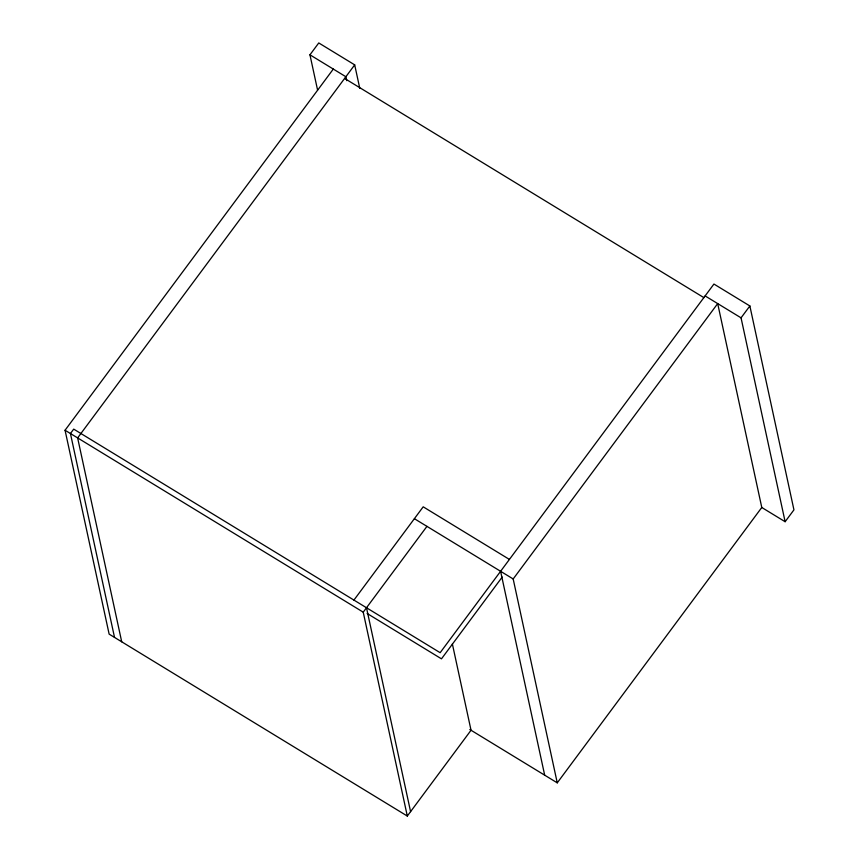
<?xml version="1.0" encoding="UTF-8"?>
<svg xmlns="http://www.w3.org/2000/svg" width="859" height="859" viewBox="0 0 859 859"><rect width="100%" height="100%" fill="white"/><g stroke="black" fill="none" stroke-linecap="round" stroke-linejoin="round"><path stroke-width="1.29" d="M317.583 90.109L309.949 54.815L318.764 42.95L354.692 64.865L359.781 88.391M452.382 643.992L471.033 730.247L407.306 816.05L109.136 634.125L65.059 430.241L333.303 69.064M354.692 64.865L77.632 437.918L121.71 641.802M353.929 600.087L423.197 506.821L509.419 559.424M407.306 816.05L363.228 612.166L426.955 526.363M502.214 577.065L441.483 658.842L367.115 613.466M557.255 782.85L513.177 578.966L717.694 303.592L761.783 507.476L557.255 782.85L469.809 729.495M749.864 305.965L793.941 509.859L785.126 521.724L741.049 317.841L749.864 305.965L713.936 284.05L440.152 652.69L73.713 429.124L70.438 433.527L114.526 637.421M309.949 54.815L345.876 76.741L346.725 80.66M705.121 295.925L741.049 317.841M344.62 78.437L703.865 297.622M761.557 507.347L785.126 521.724M414.382 518.696L513.177 578.966M65.059 430.241L363.228 612.166M500.604 571.299L544.681 775.183M366.503 607.753L410.581 811.637"/></g></svg>
